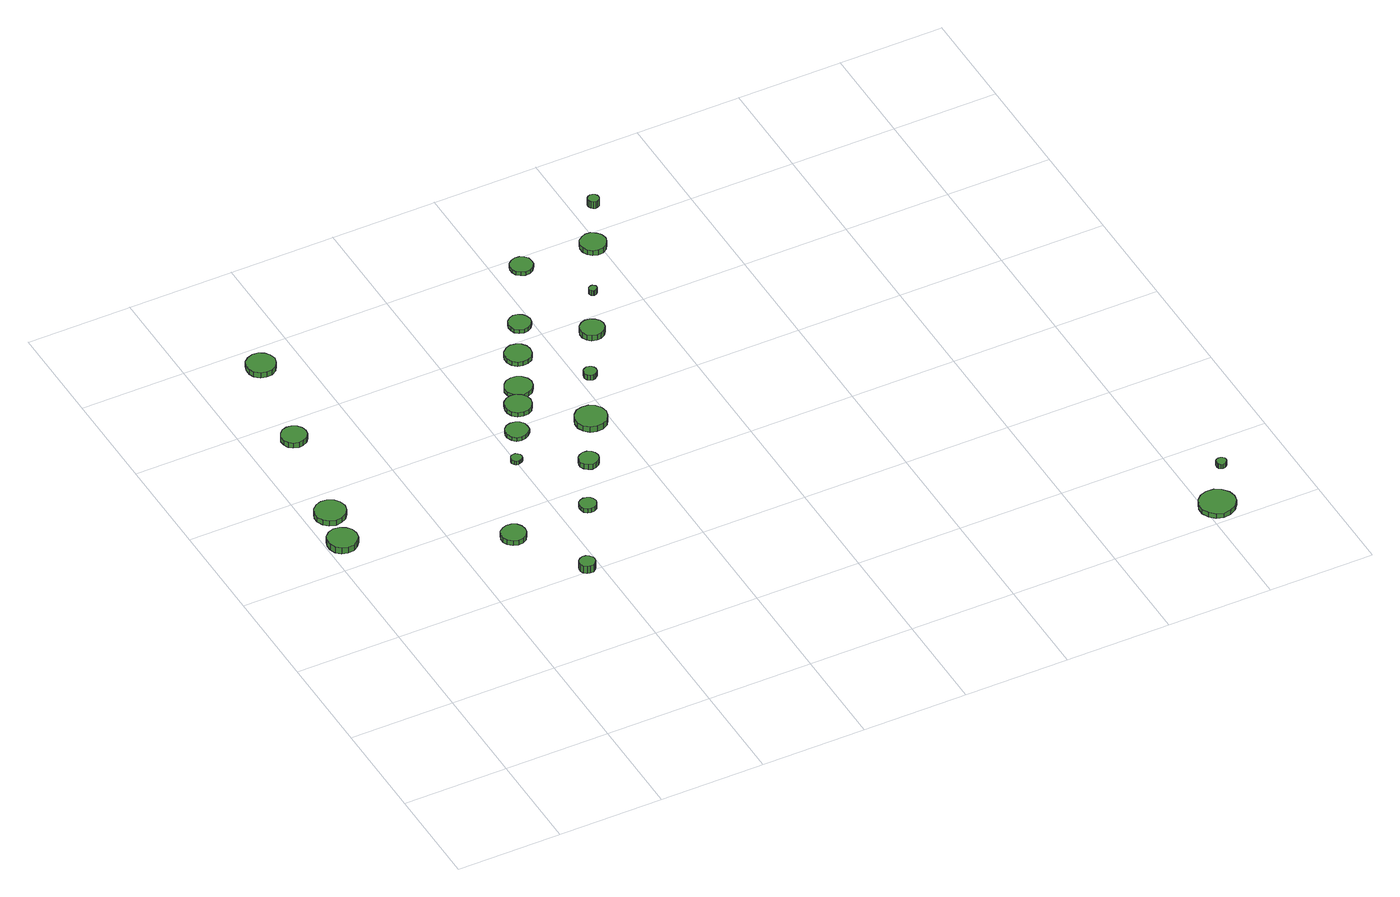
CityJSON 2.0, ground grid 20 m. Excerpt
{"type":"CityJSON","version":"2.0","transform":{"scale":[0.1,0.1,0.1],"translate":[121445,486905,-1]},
"CityObjects":{
"tree1":{"type":"SolitaryVegetationObject","attributes":{"function":"something"},"geometry":[{"type":"MultiSurface","lod":"1","boundaries":[[[0,1,2,3,4,5,6,7,8,9,10,11,12,13,14]],[[15,16,17,18,19,20,21,22,23,24,25,26,27,28,29]],[[0,29,28,1]],[[1,28,27,2]],[[2,27,26,3]],[[3,26,25,4]],[[4,25,24,5]],[[5,24,23,6]],[[6,23,22,7]],[[7,22,21,8]],[[8,21,20,9]],[[9,20,19,10]],[[10,19,18,11]],[[11,18,17,12]],[[12,17,16,13]],[[13,16,15,14]],[[14,15,29,0]]]}]},
"tree2":{"type":"SolitaryVegetationObject","attributes":{"function":"something"},"geometry":[{"type":"MultiSurface","lod":"1","boundaries":[[[30,31,32,33,34,35,36,37,38,39,40,41,42,43,44]],[[45,46,47,48,49,50,51,52,53,54,55,56,57,58,59]],[[30,59,58,31]],[[31,58,57,32]],[[32,57,56,33]],[[33,56,55,34]],[[34,55,54,35]],[[35,54,53,36]],[[36,53,52,37]],[[37,52,51,38]],[[38,51,50,39]],[[39,50,49,40]],[[40,49,48,41]],[[41,48,47,42]],[[42,47,46,43]],[[43,46,45,44]],[[44,45,59,30]]]}]},
"tree3":{"type":"SolitaryVegetationObject","attributes":{"function":"something"},"geometry":[{"type":"MultiSurface","lod":"1","boundaries":[[[60,61,62,63,64,65,66,67,68,69,70,71,72,73,74]],[[75,76,77,78,79,80,81,82,83,84,85,86,87,88,89]],[[60,89,88,61]],[[61,88,87,62]],[[62,87,86,63]],[[63,86,85,64]],[[64,85,84,65]],[[65,84,83,66]],[[66,83,82,67]],[[67,82,81,68]],[[68,81,80,69]],[[69,80,79,70]],[[70,79,78,71]],[[71,78,77,72]],[[72,77,76,73]],[[73,76,75,74]],[[74,75,89,60]]]}]},
"tree4":{"type":"SolitaryVegetationObject","attributes":{"function":"something"},"geometry":[{"type":"MultiSurface","lod":"1","boundaries":[[[90,91,92,93,94,95,96,97,98,99,100,101,102,103,104]],[[105,106,107,108,109,110,111,112,113,114,115,116,117,118,119]],[[90,119,118,91]],[[91,118,117,92]],[[92,117,116,93]],[[93,116,115,94]],[[94,115,114,95]],[[95,114,113,96]],[[96,113,112,97]],[[97,112,111,98]],[[98,111,110,99]],[[99,110,109,100]],[[100,109,108,101]],[[101,108,107,102]],[[102,107,106,103]],[[103,106,105,104]],[[104,105,119,90]]]}]},
"tree5":{"type":"SolitaryVegetationObject","attributes":{"function":"something"},"geometry":[{"type":"MultiSurface","lod":"1","boundaries":[[[120,121,122,123,124,125,126,127,128,129,130,131,132,133,134]],[[135,136,137,138,139,140,141,142,143,144,145,146,147,148,149]],[[120,149,148,121]],[[121,148,147,122]],[[122,147,146,123]],[[123,146,145,124]],[[124,145,144,125]],[[125,144,143,126]],[[126,143,142,127]],[[127,142,141,128]],[[128,141,140,129]],[[129,140,139,130]],[[130,139,138,131]],[[131,138,137,132]],[[132,137,136,133]],[[133,136,135,134]],[[134,135,149,120]]]}]},
"tree6":{"type":"SolitaryVegetationObject","attributes":{"function":"something"},"geometry":[{"type":"MultiSurface","lod":"1","boundaries":[[[150,151,152,153,154,155,156,157,158,159,160,161,162,163,164]],[[165,166,167,168,169,170,171,172,173,174,175,176,177,178,179]],[[150,179,178,151]],[[151,178,177,152]],[[152,177,176,153]],[[153,176,175,154]],[[154,175,174,155]],[[155,174,173,156]],[[156,173,172,157]],[[157,172,171,158]],[[158,171,170,159]],[[159,170,169,160]],[[160,169,168,161]],[[161,168,167,162]],[[162,167,166,163]],[[163,166,165,164]],[[164,165,179,150]]]}]},
"tree7":{"type":"SolitaryVegetationObject","attributes":{"function":"something"},"geometry":[{"type":"MultiSurface","lod":"1","boundaries":[[[180,181,182,183,184,185,186,187,188,189,190,191,192,193,194]],[[195,196,197,198,199,200,201,202,203,204,205,206,207,208,209]],[[180,209,208,181]],[[181,208,207,182]],[[182,207,206,183]],[[183,206,205,184]],[[184,205,204,185]],[[185,204,203,186]],[[186,203,202,187]],[[187,202,201,188]],[[188,201,200,189]],[[189,200,199,190]],[[190,199,198,191]],[[191,198,197,192]],[[192,197,196,193]],[[193,196,195,194]],[[194,195,209,180]]]}]},
"tree8":{"type":"SolitaryVegetationObject","attributes":{"function":"something"},"geometry":[{"type":"MultiSurface","lod":"1","boundaries":[[[210,211,212,213,214,215,216,217,218,219,220,221,222,223,224]],[[225,226,227,228,229,230,231,232,233,234,235,236,237,238,239]],[[210,239,238,211]],[[211,238,237,212]],[[212,237,236,213]],[[213,236,235,214]],[[214,235,234,215]],[[215,234,233,216]],[[216,233,232,217]],[[217,232,231,218]],[[218,231,230,219]],[[219,230,229,220]],[[220,229,228,221]],[[221,228,227,222]],[[222,227,226,223]],[[223,226,225,224]],[[224,225,239,210]]]}]},
"tree9":{"type":"SolitaryVegetationObject","attributes":{"function":"something"},"geometry":[{"type":"MultiSurface","lod":"1","boundaries":[[[240,241,242,243,244,245,246,247,248,249,250,251,252,253,254]],[[255,256,257,258,259,260,261,262,263,264,265,266,267,268,269]],[[240,269,268,241]],[[241,268,267,242]],[[242,267,266,243]],[[243,266,265,244]],[[244,265,264,245]],[[245,264,263,246]],[[246,263,262,247]],[[247,262,261,248]],[[248,261,260,249]],[[249,260,259,250]],[[250,259,258,251]],[[251,258,257,252]],[[252,257,256,253]],[[253,256,255,254]],[[254,255,269,240]]]}]},
"tree10":{"type":"SolitaryVegetationObject","attributes":{"function":"something"},"geometry":[{"type":"MultiSurface","lod":"1","boundaries":[[[270,271,272,273,274,275,276,277,278,279,280,281,282,283,284]],[[285,286,287,288,289,290,291,292,293,294,295,296,297,298,299]],[[270,299,298,271]],[[271,298,297,272]],[[272,297,296,273]],[[273,296,295,274]],[[274,295,294,275]],[[275,294,293,276]],[[276,293,292,277]],[[277,292,291,278]],[[278,291,290,279]],[[279,290,289,280]],[[280,289,288,281]],[[281,288,287,282]],[[282,287,286,283]],[[283,286,285,284]],[[284,285,299,270]]]}]},
"tree11":{"type":"SolitaryVegetationObject","attributes":{"function":"something"},"geometry":[{"type":"MultiSurface","lod":"1","boundaries":[[[300,301,302,303,304,305,306,307,308,309,310,311,312,313,314]],[[315,316,317,318,319,320,321,322,323,324,325,326,327,328,329]],[[300,329,328,301]],[[301,328,327,302]],[[302,327,326,303]],[[303,326,325,304]],[[304,325,324,305]],[[305,324,323,306]],[[306,323,322,307]],[[307,322,321,308]],[[308,321,320,309]],[[309,320,319,310]],[[310,319,318,311]],[[311,318,317,312]],[[312,317,316,313]],[[313,316,315,314]],[[314,315,329,300]]]}]},
"tree12":{"type":"SolitaryVegetationObject","attributes":{"function":"something"},"geometry":[{"type":"MultiSurface","lod":"1","boundaries":[[[330,331,332,333,334,335,336,337,338,339,340,341,342,343,344]],[[345,346,347,348,349,350,351,352,353,354,355,356,357,358,359]],[[330,359,358,331]],[[331,358,357,332]],[[332,357,356,333]],[[333,356,355,334]],[[334,355,354,335]],[[335,354,353,336]],[[336,353,352,337]],[[337,352,351,338]],[[338,351,350,339]],[[339,350,349,340]],[[340,349,348,341]],[[341,348,347,342]],[[342,347,346,343]],[[343,346,345,344]],[[344,345,359,330]]]}]},
"tree13":{"type":"SolitaryVegetationObject","attributes":{"function":"something"},"geometry":[{"type":"MultiSurface","lod":"1","boundaries":[[[360,361,362,363,364,365,366,367,368,369,370,371,372,373,374]],[[375,376,377,378,379,380,381,382,383,384,385,386,387,388,389]],[[360,389,388,361]],[[361,388,387,362]],[[362,387,386,363]],[[363,386,385,364]],[[364,385,384,365]],[[365,384,383,366]],[[366,383,382,367]],[[367,382,381,368]],[[368,381,380,369]],[[369,380,379,370]],[[370,379,378,371]],[[371,378,377,372]],[[372,377,376,373]],[[373,376,375,374]],[[374,375,389,360]]]}]},
"tree14":{"type":"SolitaryVegetationObject","attributes":{"function":"something"},"geometry":[{"type":"MultiSurface","lod":"1","boundaries":[[[390,391,392,393,394,395,396,397,398,399,400,401,402,403,404]],[[405,406,407,408,409,410,411,412,413,414,415,416,417,418,419]],[[390,419,418,391]],[[391,418,417,392]],[[392,417,416,393]],[[393,416,415,394]],[[394,415,414,395]],[[395,414,413,396]],[[396,413,412,397]],[[397,412,411,398]],[[398,411,410,399]],[[399,410,409,400]],[[400,409,408,401]],[[401,408,407,402]],[[402,407,406,403]],[[403,406,405,404]],[[404,405,419,390]]]}]},
"tree15":{"type":"SolitaryVegetationObject","attributes":{"function":"something"},"geometry":[{"type":"MultiSurface","lod":"1","boundaries":[[[420,421,422,423,424,425,426,427,428,429,430,431,432,433,434]],[[435,436,437,438,439,440,441,442,443,444,445,446,447,448,449]],[[420,449,448,421]],[[421,448,447,422]],[[422,447,446,423]],[[423,446,445,424]],[[424,445,444,425]],[[425,444,443,426]],[[426,443,442,427]],[[427,442,441,428]],[[428,441,440,429]],[[429,440,439,430]],[[430,439,438,431]],[[431,438,437,432]],[[432,437,436,433]],[[433,436,435,434]],[[434,435,449,420]]]}]},
"tree16":{"type":"SolitaryVegetationObject","attributes":{"function":"something"},"geometry":[{"type":"MultiSurface","lod":"1","boundaries":[[[450,451,452,453,454,455,456,457,458,459,460,461,462,463,464]],[[465,466,467,468,469,470,471,472,473,474,475,476,477,478,479]],[[450,479,478,451]],[[451,478,477,452]],[[452,477,476,453]],[[453,476,475,454]],[[454,475,474,455]],[[455,474,473,456]],[[456,473,472,457]],[[457,472,471,458]],[[458,471,470,459]],[[459,470,469,460]],[[460,469,468,461]],[[461,468,467,462]],[[462,467,466,463]],[[463,466,465,464]],[[464,465,479,450]]]}]},
"tree17":{"type":"SolitaryVegetationObject","attributes":{"function":"something"},"geometry":[{"type":"MultiSurface","lod":"1","boundaries":[[[480,481,482,483,484,485,486,487,488,489,490,491,492,493,494]],[[495,496,497,498,499,500,501,502,503,504,505,506,507,508,509]],[[480,509,508,481]],[[481,508,507,482]],[[482,507,506,483]],[[483,506,505,484]],[[484,505,504,485]],[[485,504,503,486]],[[486,503,502,487]],[[487,502,501,488]],[[488,501,500,489]],[[489,500,499,490]],[[490,499,498,491]],[[491,498,497,492]],[[492,497,496,493]],[[493,496,495,494]],[[494,495,509,480]]]}]},
"tree18":{"type":"SolitaryVegetationObject","attributes":{"function":"something"},"geometry":[{"type":"MultiSurface","lod":"1","boundaries":[[[510,511,512,513,514,515,516,517,518,519,520,521,522,523,524]],[[525,526,527,528,529,530,531,532,533,534,535,536,537,538,539]],[[510,539,538,511]],[[511,538,537,512]],[[512,537,536,513]],[[513,536,535,514]],[[514,535,534,515]],[[515,534,533,516]],[[516,533,532,517]],[[517,532,531,518]],[[518,531,530,519]],[[519,530,529,520]],[[520,529,528,521]],[[521,528,527,522]],[[522,527,526,523]],[[523,526,525,524]],[[524,525,539,510]]]}]},
"tree19":{"type":"SolitaryVegetationObject","attributes":{"function":"something"},"geometry":[{"type":"MultiSurface","lod":"1","boundaries":[[[540,541,542,543,544,545,546,547,548,549,550,551,552,553,554]],[[555,556,557,558,559,560,561,562,563,564,565,566,567,568,569]],[[540,569,568,541]],[[541,568,567,542]],[[542,567,566,543]],[[543,566,565,544]],[[544,565,564,545]],[[545,564,563,546]],[[546,563,562,547]],[[547,562,561,548]],[[548,561,560,549]],[[549,560,559,550]],[[550,559,558,551]],[[551,558,557,552]],[[552,557,556,553]],[[553,556,555,554]],[[554,555,569,540]]]}]},
"tree20":{"type":"SolitaryVegetationObject","attributes":{"function":"something"},"geometry":[{"type":"MultiSurface","lod":"1","boundaries":[[[570,571,572,573,574,575,576,577,578,579,580,581,582,583,584]],[[585,586,587,588,589,590,591,592,593,594,595,596,597,598,599]],[[570,599,598,571]],[[571,598,597,572]],[[572,597,596,573]],[[573,596,595,574]],[[574,595,594,575]],[[575,594,593,576]],[[576,593,592,577]],[[577,592,591,578]],[[578,591,590,579]],[[579,590,589,580]],[[580,589,588,581]],[[581,588,587,582]],[[582,587,586,583]],[[583,586,585,584]],[[584,585,599,570]]]}]},
"tree21":{"type":"SolitaryVegetationObject","attributes":{"function":"something"},"geometry":[{"type":"MultiSurface","lod":"1","boundaries":[[[600,601,602,603,604,605,606,607,608,609,610,611,612,613,614]],[[615,616,617,618,619,620,621,622,623,624,625,626,627,628,629]],[[600,629,628,601]],[[601,628,627,602]],[[602,627,626,603]],[[603,626,625,604]],[[604,625,624,605]],[[605,624,623,606]],[[606,623,622,607]],[[607,622,621,608]],[[608,621,620,609]],[[609,620,619,610]],[[610,619,618,611]],[[611,618,617,612]],[[612,617,616,613]],[[613,616,615,614]],[[614,615,629,600]]]}]},
"tree22":{"type":"SolitaryVegetationObject","attributes":{"function":"something"},"geometry":[{"type":"MultiSurface","lod":"1","boundaries":[[[630,631,632,633,634,635,636,637,638,639,640,641,642,643,644]],[[645,646,647,648,649,650,651,652,653,654,655,656,657,658,659]],[[630,659,658,631]],[[631,658,657,632]],[[632,657,656,633]],[[633,656,655,634]],[[634,655,654,635]],[[635,654,653,636]],[[636,653,652,637]],[[637,652,651,638]],[[638,651,650,639]],[[639,650,649,640]],[[640,649,648,641]],[[641,648,647,642]],[[642,647,646,643]],[[643,646,645,644]],[[644,645,659,630]]]}]},
"tree23":{"type":"SolitaryVegetationObject","attributes":{"function":"something"},"geometry":[{"type":"MultiSurface","lod":"1","boundaries":[[[660,661,662,663,664,665,666,667,668,669,670,671,672,673,674]],[[675,676,677,678,679,680,681,682,683,684,685,686,687,688,689]],[[660,689,688,661]],[[661,688,687,662]],[[662,687,686,663]],[[663,686,685,664]],[[664,685,684,665]],[[665,684,683,666]],[[666,683,682,667]],[[667,682,681,668]],[[668,681,680,669]],[[669,680,679,670]],[[670,679,678,671]],[[671,678,677,672]],[[672,677,676,673]],[[673,676,675,674]],[[674,675,689,660]]]}]}
},
"vertices":[
[59,668,19],[57,679,19],[50,688,19],[40,694,19],[28,696,19],[17,692,19],[8,684,19],[4,673,19],[4,662,19],[8,651,19],[17,643,19],[28,640,19],[40,641,19],[50,647,19],[57,656,19],[57,656,6],[50,647,6],[40,641,6],[28,640,6],[17,643,6],[8,651,6],[4,662,6],[4,673,6],[8,684,6],[17,692,6],[28,696,6],[40,694,6],[50,688,6],[57,679,6],[59,668,6],
[77,744,17],[74,756,17],[67,766,17],[56,772,17],[44,773,17],[33,769,17],[24,761,17],[19,750,17],[19,738,17],[24,727,17],[33,719,17],[44,715,17],[56,717,17],[67,723,17],[74,732,17],[74,732,6],[67,723,6],[56,717,6],[44,715,6],[33,719,6],[24,727,6],[19,738,6],[19,750,6],[24,761,6],[33,769,6],[44,773,6],[56,772,6],[67,766,6],[74,756,6],[77,744,6],
[111,953,17],[109,963,17],[103,971,17],[94,976,17],[85,977,17],[75,974,17],[68,967,17],[64,958,17],[64,948,17],[68,939,17],[75,933,17],[85,930,17],[94,931,17],[103,936,17],[109,943,17],[109,943,6],[103,936,6],[94,931,6],[85,930,6],[75,933,6],[68,939,6],[64,948,6],[64,958,6],[68,967,6],[75,974,6],[85,977,6],[94,976,6],[103,971,6],[109,963,6],[111,953,6],
[325,542,17],[323,552,17],[318,559,17],[309,564,17],[300,565,17],[291,562,17],[283,556,17],[279,547,17],[279,537,17],[283,529,17],[291,522,17],[300,519,17],[309,520,17],[318,525,17],[323,533,17],[323,533,7],[318,525,7],[309,520,7],[300,519,7],[291,522,7],[283,529,7],[279,537,7],[279,547,7],[283,556,7],[291,562,7],[300,565,7],[309,564,7],[318,559,7],[323,552,7],[325,542,7],
[154,1150,17],[151,1161,17],[145,1170,17],[135,1176,17],[124,1177,17],[113,1173,17],[104,1166,17],[100,1155,17],[100,1144,17],[104,1134,17],[113,1126,17],[124,1123,17],[135,1124,17],[145,1130,17],[151,1139,17],[151,1139,6],[145,1130,6],[135,1124,6],[124,1123,6],[113,1126,6],[104,1134,6],[100,1144,6],[100,1155,6],[104,1166,6],[113,1173,6],[124,1177,6],[135,1176,6],[145,1170,6],[151,1161,6],[154,1150,6],
[391,408,23],[390,414,23],[386,419,23],[381,422,23],[375,423,23],[369,421,23],[364,417,23],[362,411,23],[362,405,23],[364,400,23],[369,395,23],[375,394,23],[381,394,23],[386,397,23],[390,402,23],[390,402,7],[386,397,7],[381,394,7],[375,394,7],[369,395,7],[364,400,7],[362,405,7],[362,411,7],[364,417,7],[369,421,7],[375,423,7],[381,422,7],[386,419,7],[390,414,7],[391,408,7],
[413,721,14],[412,725,14],[409,728,14],[405,731,14],[401,731,14],[397,730,14],[394,727,14],[392,723,14],[392,718,14],[394,714,14],[397,712,14],[401,710,14],[405,711,14],[409,713,14],[412,716,14],[412,716,6],[409,713,6],[405,711,6],[401,710,6],[397,712,6],[394,714,6],[392,718,6],[392,723,6],[394,727,6],[397,730,6],[401,731,6],[405,731,6],[409,728,6],[412,725,6],[413,721,6],
[470,552,16],[468,559,16],[465,564,16],[459,567,16],[452,568,16],[446,566,16],[441,562,16],[439,556,16],[439,549,16],[441,543,16],[446,539,16],[452,537,16],[459,537,16],[465,541,16],[468,546,16],[468,546,7],[465,541,7],[459,537,7],[452,537,7],[446,539,7],[441,543,7],[439,549,7],[439,556,7],[441,562,7],[446,566,7],[452,568,7],[459,567,7],[465,564,7],[468,559,7],[470,552,7],
[459,786,14],[458,795,14],[452,802,14],[445,806,14],[436,807,14],[427,805,14],[421,799,14],[417,790,14],[417,782,14],[421,773,14],[427,767,14],[436,765,14],[445,766,14],[452,770,14],[458,777,14],[458,777,6],[452,770,6],[445,766,6],[436,765,6],[427,767,6],[421,773,6],[417,782,6],[417,790,6],[421,799,6],[427,805,6],[436,807,6],[445,806,6],[452,802,6],[458,795,6],[459,786,6],
[530,658,17],[528,665,17],[524,671,17],[517,675,17],[509,676,17],[502,673,17],[496,668,17],[493,661,17],[493,654,17],[496,647,17],[502,642,17],[509,639,17],[517,640,17],[524,644,17],[528,650,17],[528,650,6],[524,644,6],[517,640,6],[509,639,6],[502,642,6],[496,647,6],[493,654,6],[493,661,6],[496,668,6],[502,673,6],[509,676,6],[517,675,6],[524,671,6],[528,665,6],[530,658,6],
[497,846,15],[495,856,15],[489,864,15],[480,870,15],[470,871,15],[460,868,15],[452,861,15],[448,851,15],[448,841,15],[452,831,15],[460,824,15],[470,821,15],[480,822,15],[489,827,15],[495,836,15],[495,836,6],[489,827,6],[480,822,6],[470,821,6],[460,824,6],[452,831,6],[448,841,6],[448,851,6],[452,861,6],[460,868,6],[470,871,6],[480,870,6],[489,864,6],[495,856,6],[497,846,6],
[521,888,15],[519,898,15],[512,907,15],[503,912,15],[493,913,15],[482,910,15],[475,903,15],[470,893,15],[470,883,15],[475,873,15],[482,866,15],[493,863,15],[503,864,15],[512,869,15],[519,878,15],[519,878,6],[512,869,6],[503,864,6],[493,863,6],[482,866,6],[475,873,6],[470,883,6],[470,893,6],[475,903,6],[482,910,6],[493,913,6],[503,912,6],[512,907,6],[519,898,6],[521,888,6],
[597,754,18],[594,766,18],[587,776,18],[576,782,18],[564,783,18],[552,780,18],[543,771,18],[538,760,18],[538,748,18],[543,737,18],[552,728,18],[564,725,18],[576,726,18],[587,732,18],[594,742,18],[594,742,6],[587,732,6],[576,726,6],[564,725,6],[552,728,6],[543,737,6],[538,748,6],[538,760,6],[543,771,6],[552,780,6],[564,783,6],[576,782,6],[587,776,6],[594,766,6],[597,754,6],
[560,966,15],[558,976,15],[552,984,15],[543,989,15],[533,991,15],[523,987,15],[515,980,15],[511,971,15],[511,960,15],[515,951,15],[523,944,15],[533,941,15],[543,942,15],[552,947,15],[558,955,15],[558,955,6],[552,947,6],[543,942,6],[533,941,6],[523,944,6],[515,951,6],[511,960,6],[511,971,6],[515,980,6],[523,987,6],[533,991,6],[543,989,6],[552,984,6],[558,976,6],[560,966,6],
[635,863,17],[634,868,17],[631,872,17],[627,874,17],[622,875,17],[617,873,17],[613,870,17],[611,865,17],[611,860,17],[613,855,17],[617,852,17],[622,850,17],[627,851,17],[631,854,17],[634,858,17],[634,858,6],[631,854,6],[627,851,6],[622,850,6],[617,852,6],[613,855,6],[611,860,6],[611,865,6],[613,870,6],[617,873,6],[622,875,6],[627,874,6],[631,872,6],[634,868,6],[635,863,6],
[598,1039,14],[596,1047,14],[591,1054,14],[584,1059,14],[575,1060,14],[567,1057,14],[560,1051,14],[557,1043,14],[557,1034,14],[560,1026,14],[567,1021,14],[575,1018,14],[584,1019,14],[591,1023,14],[596,1030,14],[596,1030,6],[591,1023,6],[584,1019,6],[575,1018,6],[567,1021,6],[560,1026,6],[557,1034,6],[557,1043,6],[560,1051,6],[567,1057,6],[575,1060,6],[584,1059,6],[591,1054,6],[596,1047,6],[598,1039,6],
[703,964,18],[701,973,18],[695,980,18],[687,985,18],[678,986,18],[669,983,18],[662,977,18],[658,968,18],[658,959,18],[662,950,18],[669,944,18],[678,941,18],[687,942,18],[695,947,18],[701,954,18],[701,954,6],[695,947,6],[687,942,6],[678,941,6],[669,944,6],[662,950,6],[658,959,6],[658,968,6],[662,977,6],[669,983,6],[678,986,6],[687,985,6],[695,980,6],[701,973,6],[703,964,6],
[673,1174,14],[672,1183,14],[666,1190,14],[659,1194,14],[650,1195,14],[642,1192,14],[635,1186,14],[632,1178,14],[632,1170,14],[635,1162,14],[642,1156,14],[650,1153,14],[659,1154,14],[666,1158,14],[672,1166,14],[672,1166,6],[666,1158,6],[659,1154,6],[650,1153,6],[642,1156,6],[635,1162,6],[632,1170,6],[632,1178,6],[635,1186,6],[642,1192,6],[650,1195,6],[659,1194,6],[666,1190,6],[672,1183,6],[673,1174,6],
[739,1057,17],[738,1060,17],[736,1062,17],[734,1064,17],[731,1064,17],[728,1063,17],[725,1061,17],[724,1058,17],[724,1055,17],[725,1052,17],[728,1050,17],[731,1049,17],[734,1050,17],[736,1051,17],[738,1054,17],[738,1054,6],[736,1051,6],[734,1050,6],[731,1049,6],[728,1050,6],[725,1052,6],[724,1055,6],[724,1058,6],[725,1061,6],[728,1063,6],[731,1064,6],[734,1064,6],[736,1062,6],[738,1060,6],[739,1057,6],
[814,1166,17],[812,1176,17],[806,1184,17],[797,1190,17],[787,1191,17],[778,1187,17],[770,1181,17],[766,1171,17],[766,1161,17],[770,1152,17],[778,1145,17],[787,1142,17],[797,1143,17],[806,1148,17],[812,1157,17],[812,1157,6],[806,1148,6],[797,1143,6],[787,1142,6],[778,1145,6],[770,1152,6],[766,1161,6],[766,1171,6],[770,1181,6],[778,1187,6],[787,1191,6],[797,1190,6],[806,1184,6],[812,1176,6],[814,1166,6],
[853,1265,21],[852,1269,21],[850,1273,21],[846,1275,21],[841,1276,21],[837,1274,21],[834,1271,21],[832,1267,21],[832,1263,21],[834,1259,21],[837,1256,21],[841,1254,21],[846,1255,21],[850,1257,21],[852,1261,21],[852,1261,6],[850,1257,6],[846,1255,6],[841,1254,6],[837,1256,6],[834,1259,6],[832,1263,6],[832,1267,6],[834,1271,6],[837,1274,6],[841,1276,6],[846,1275,6],[850,1273,6],[852,1269,6],[853,1265,6],
[1458,43,16],[1455,56,16],[1446,68,16],[1434,75,16],[1420,76,16],[1407,72,16],[1397,63,16],[1391,50,16],[1391,36,16],[1397,23,16],[1407,14,16],[1420,9,16],[1434,11,16],[1446,18,16],[1455,29,16],[1455,29,6],[1446,18,6],[1434,11,6],[1420,9,6],[1407,14,6],[1397,23,6],[1391,36,6],[1391,50,6],[1397,63,6],[1407,72,6],[1420,76,6],[1434,75,6],[1446,68,6],[1455,56,6],[1458,43,6],
[1491,136,16],[1490,140,16],[1487,143,16],[1484,145,16],[1480,145,16],[1476,144,16],[1473,141,16],[1472,138,16],[1472,134,16],[1473,130,16],[1476,128,16],[1480,126,16],[1484,127,16],[1487,129,16],[1490,132,16],[1490,132,6],[1487,129,6],[1484,127,6],[1480,126,6],[1476,128,6],[1473,130,6],[1472,134,6],[1472,138,6],[1473,141,6],[1476,144,6],[1480,145,6],[1484,145,6],[1487,143,6],[1490,140,6],[1491,136,6]
]}
